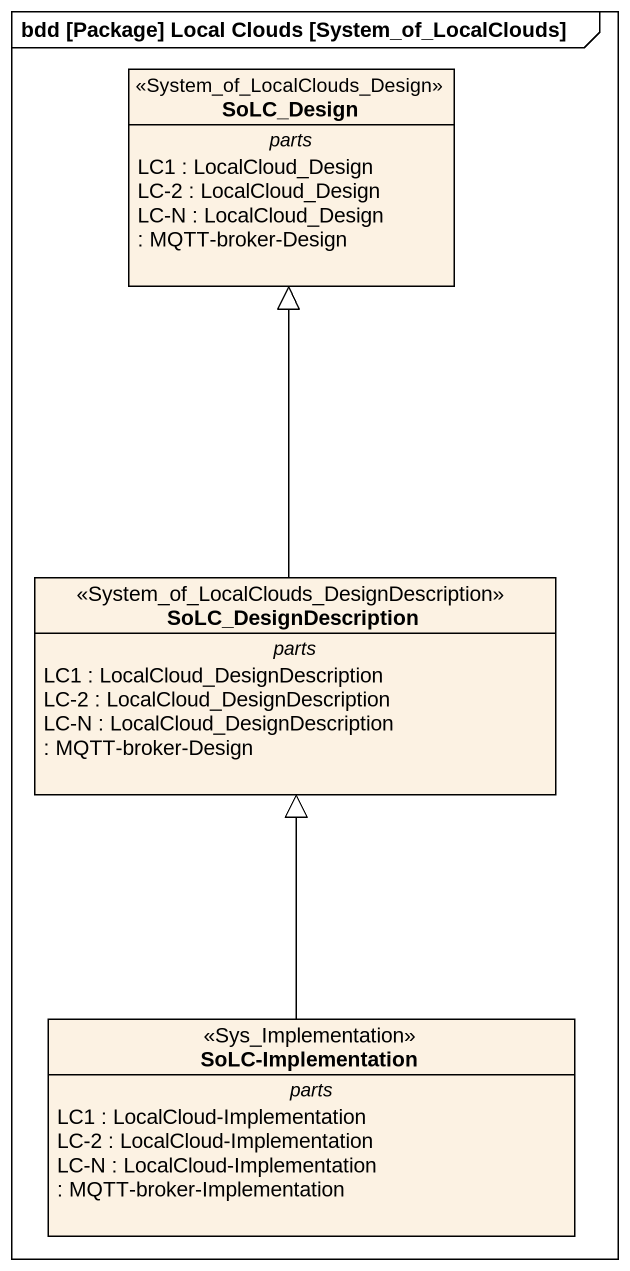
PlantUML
@startuml
mainframe bdd [Package] Local Clouds [System_of_LocalClouds]
hide circle
hide empty members
class SoLC_Design <<System_of_LocalClouds_Design>> {
  -- parts --
  LC1 : LocalCloud_Design
  LC-2 : LocalCloud_Design
  LC-N : LocalCloud_Design
  : MQTT-broker-Design
}
class SoLC_DesignDescription <<System_of_LocalClouds_DesignDescription>> {
  -- parts --
  LC1 : LocalCloud_DesignDescription
  LC-2 : LocalCloud_DesignDescription
  LC-N : LocalCloud_DesignDescription
  : MQTT-broker-Design
}
class "SoLC-Implementation" as SoLC_Implementation <<Sys_Implementation>> {
  -- parts --
  LC1 : LocalCloud-Implementation
  LC-2 : LocalCloud-Implementation
  LC-N : LocalCloud-Implementation
  : MQTT-broker-Implementation
}
SoLC_DesignDescription -up-|> SoLC_Design
SoLC_Implementation -up-|> SoLC_DesignDescription
@enduml
